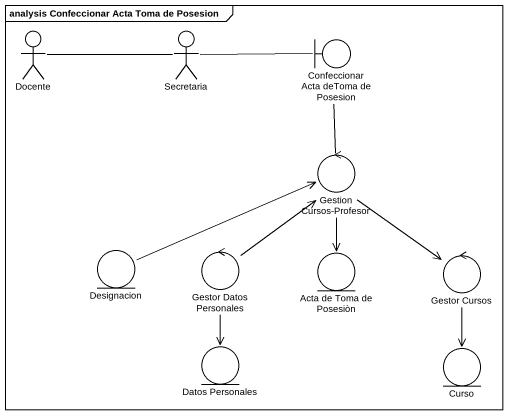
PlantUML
@startuml
mainframe analysis Confeccionar Acta Toma de Posesion
actor Docente
actor Secretaria
boundary "Confeccionar Acta deToma de Posesion" as Confeccionar_Acta_deToma_de
control "Gestion Cursos-Profesor" as Gestion_Cursos_Profesor
entity Designacion
control "Gestor Datos Personales" as Gestor_Datos_Personales
entity "Acta de Toma de Posesiòn" as Acta_de_Toma_de_Posesiòn
control "Gestor Cursos" as Gestor_Cursos
entity "Datos Personales" as Datos_Personales
entity Curso
Secretaria -left- Docente
Secretaria -right- Confeccionar_Acta_deToma_de
Confeccionar_Acta_deToma_de -- Gestion_Cursos_Profesor
Gestion_Cursos_Profesor <-left- Designacion
Gestion_Cursos_Profesor <-- Gestor_Datos_Personales
Gestion_Cursos_Profesor --> Acta_de_Toma_de_Posesiòn
Gestion_Cursos_Profesor --> Gestor_Cursos
Gestor_Datos_Personales --> Datos_Personales
Gestor_Cursos --> Curso
@enduml
